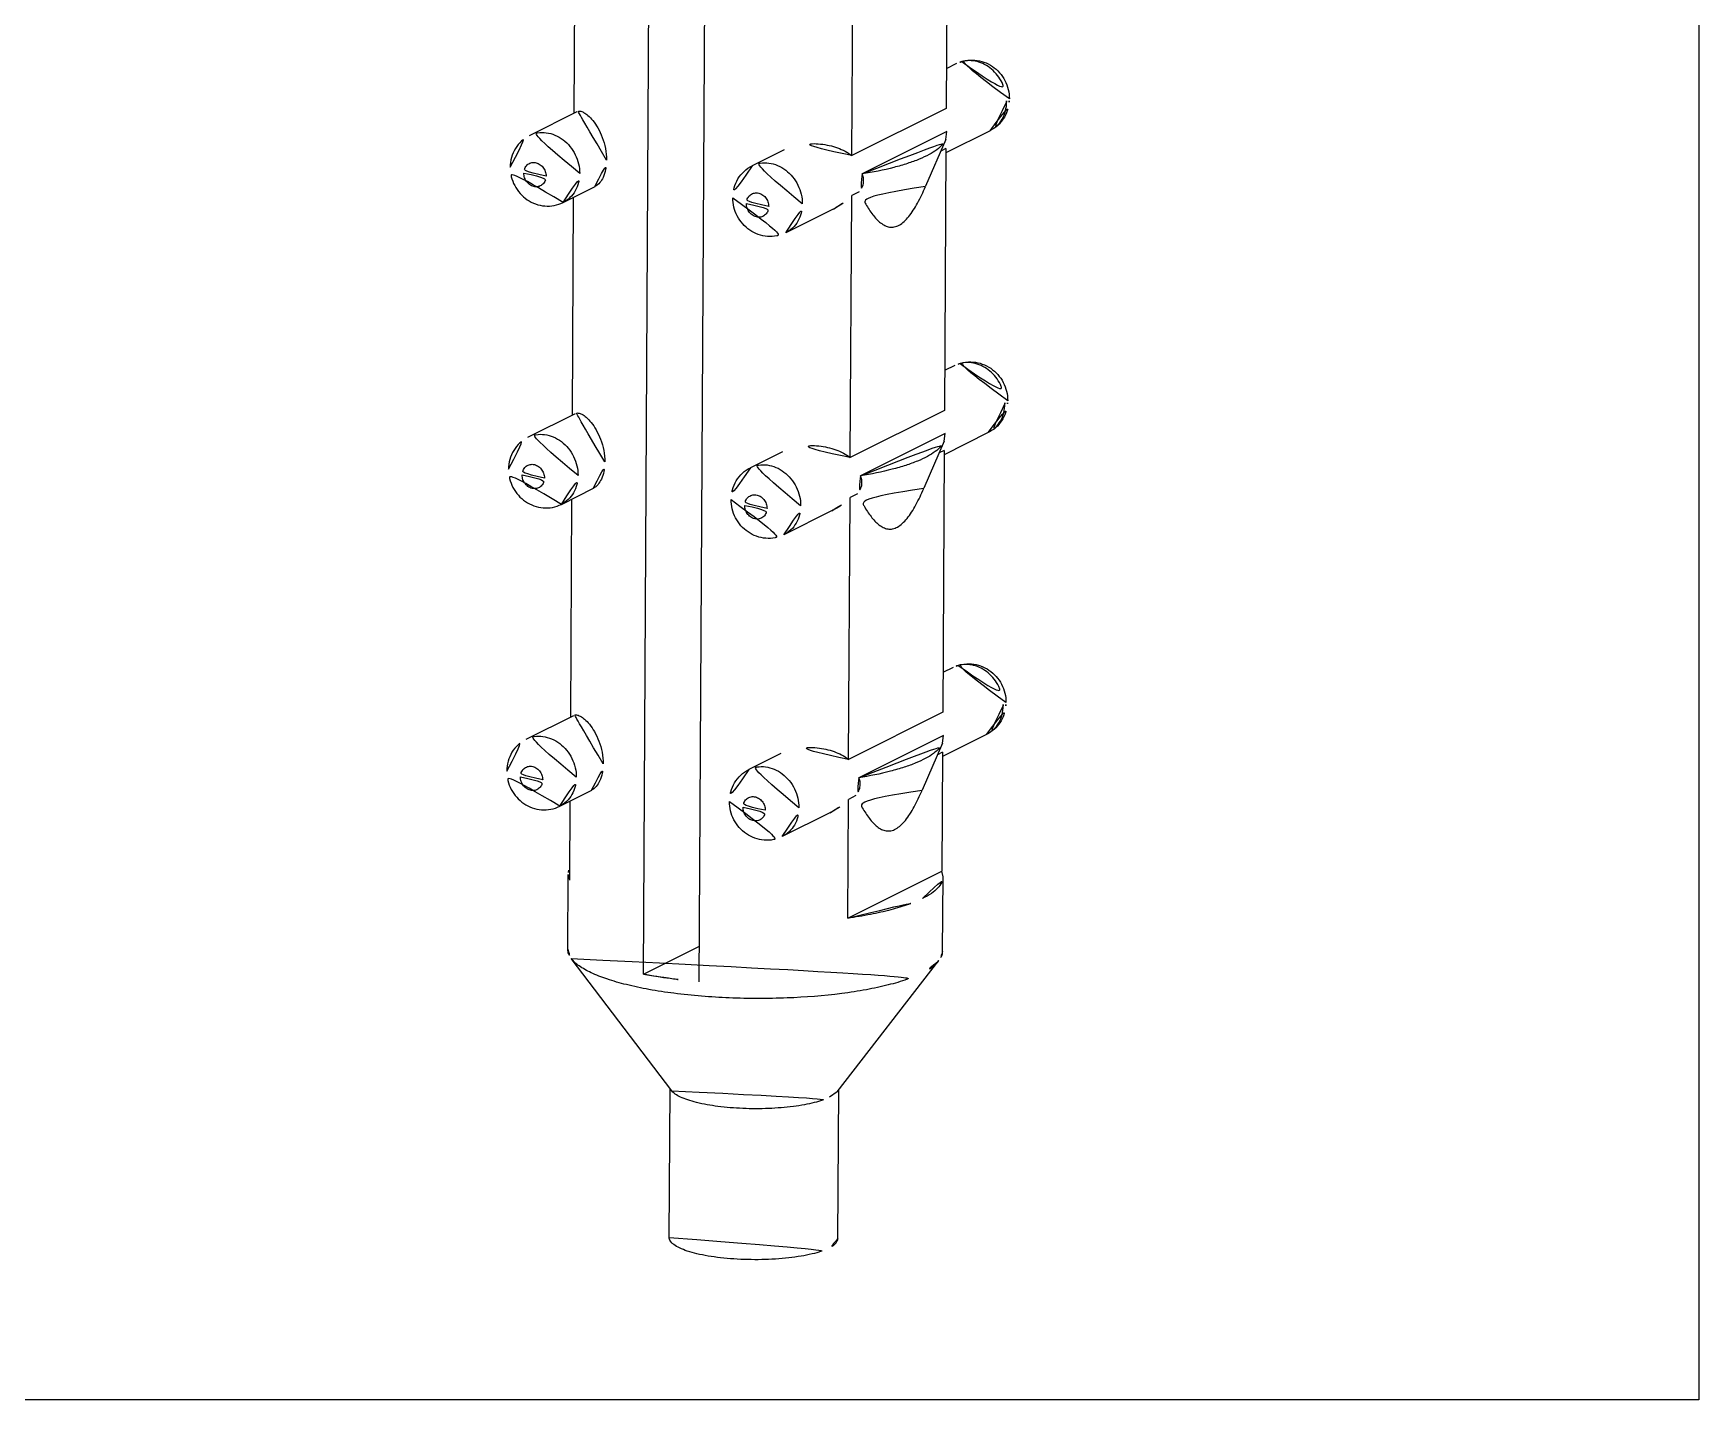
# Model space of a CAD drawing. Extents: x 16296675204 to 16296683393, y -37409618576 to -37409617244.
# Drawn here: x 16296675504.55 to 16296675531.21, y -37409618201.22 to -37409618179.35 of the extents above; entities that cross this region are included whole.
import ezdxf

# ---------------------------------------------------------------- set-up
doc = ezdxf.new("R2010")
doc.units = 0
doc.header["$LTSCALE"] = 10
doc.header["$MEASUREMENT"] = 0
doc.layers.get('0').update_dxf_attribs({"linetype": 'CONTINUOUS'})
doc.layers.add('02___PRT_ALL_AXES', color=7, linetype='CONTINUOUS')

msp = doc.modelspace()

# ---------------------------------------------------------------- linework, layer by layer
at = {"color": 7, "linetype": 'Continuous'}
for p, q in [((16296675514.321859, -37409618194.410088), (16296675514.486401, -37409618165.132957)), ((16296675515.2127, -37409618194.531776), (16296675515.377239, -37409618165.254646)), ((16296675519.17742, -37409618180.925743), (16296675517.821569, -37409618181.60347)), ((16296675519.16271, -37409618181.049187), (16296675518.83753, -37409618181.800568)), ((16296675519.162689, -37409618181.049347), (16296675519.17742, -37409618180.925743)), ((16296675519.16198, -37409618181.196327), (16296675519.081659, -37409618181.236473)), ((16296675517.775631, -37409618181.889297), (16296675517.655251, -37409618181.949471)), ((16296675519.15027, -37409618185.756943), (16296675517.79442, -37409618186.434677)), ((16296675519.135559, -37409618185.880402), (16296675518.810381, -37409618186.631767)), ((16296675519.13554, -37409618185.880569), (16296675519.15027, -37409618185.756943)), ((16296675519.134821, -37409618186.027527), (16296675519.05451, -37409618186.06768)), ((16296675517.74848, -37409618186.720512), (16296675517.628099, -37409618186.780693)), ((16296675519.123119, -37409618190.588158), (16296675517.767269, -37409618191.265892)), ((16296675519.108391, -37409618190.711777), (16296675519.123119, -37409618190.588158)), ((16296675519.10841, -37409618190.711609), (16296675518.78323, -37409618191.46299)), ((16296675519.10767, -37409618190.858742), (16296675519.027361, -37409618190.898888)), ((16296675517.721319, -37409618191.55172), (16296675517.60095, -37409618191.611893)), ((16296675513.11659, -37409618192.816032), (16296675513.13608, -37409618192.905312)), ((16296675517.59026, -37409618193.513786), (16296675519.096979, -37409618192.760643)), ((16296675519.11648, -37409618192.849907), (16296675519.096979, -37409618192.760643)), ((16296675514.321859, -37409618194.410088), (16296675515.215891, -37409618193.963203))]:
    msp.add_line(p, q, dxfattribs=at)
msp.add_lwpolyline([(16296675531.21262, -37409618201.218651), (16296675477.89625, -37409618201.218651), (16296675477.89625, -37409618118.878937), (16296675531.21262, -37409618118.878937)], close=True)
for centre, radius, start, end in [((16296675519.53231, -37409618180.238068), 0.447859, 105.0907784, 116.5407124), ((16296675519.50243, -37409618180.44368), 0.632541, 359.6900716, 3.3253834), ((16296675519.57416, -37409618180.397263), 0.604471, 354.7316924, 359.6765207), ((16296675519.505159, -37409618185.069283), 0.447859, 105.0907784, 116.5407124), ((16296675519.475281, -37409618185.274887), 0.632541, 359.6900716, 3.3253834), ((16296675519.547001, -37409618185.22847), 0.604471, 354.7316924, 359.6765207), ((16296675519.47801, -37409618189.90049), 0.447859, 105.0907784, 116.5407124), ((16296675519.44812, -37409618190.106102), 0.632541, 359.6900716, 3.3253834), ((16296675519.51985, -37409618190.059677), 0.604471, 354.7316924, 359.6765207)]:
    msp.add_arc(centre, radius, start, end, dxfattribs=at)
for points, knots in [([(16296675520.178619, -37409618180.400673), (16296675520.1789, -37409618180.350067), (16296675520.166719, -37409618180.248222), (16296675520.11235, -37409618180.104691), (16296675520.025261, -37409618179.978233), (16296675519.91048, -37409618179.876678), (16296675519.77445, -37409618179.806931), (16296675519.625389, -37409618179.774422), (16296675519.47336, -37409618179.78241), (16296675519.377001, -37409618179.815002), (16296675519.33219, -37409618179.837402)], [0, 0, 0, 0, 0.125412163, 0.251172451, 0.376846193, 0.502210914, 0.627115299, 0.751613101, 0.875868664, 1, 1, 1, 1]), ([(16296675519.41571, -37409618179.805656), (16296675519.454861, -37409618179.795097), (16296675519.53751, -37409618179.784409), (16296675519.663019, -37409618179.800743), (16296675519.78476, -37409618179.847878), (16296675519.93441, -37409618179.948753), (16296675520.07868, -37409618180.133324), (16296675520.128611, -37409618180.315536), (16296675520.1339, -37409618180.40699)], [0, 0, 0, 0, 0.114836293, 0.232872755, 0.355002748, 0.481207114, 0.740522847, 1, 1, 1, 1]), ([(16296675519.868719, -37409618180.910767), (16296675519.911449, -37409618180.88942), (16296675519.991699, -37409618180.835167), (16296675520.08679, -37409618180.725693), (16296675520.15132, -37409618180.595543), (16296675520.171659, -37409618180.500633), (16296675520.176069, -37409618180.452759)], [0, 0, 0, 0, 0.24938222, 0.499005027, 0.74905058, 1, 1, 1, 1]), ([(16296675520.13496, -37409618180.447113), (16296675520.13468, -37409618180.496307), (16296675520.122709, -37409618180.593323), (16296675520.069349, -37409618180.727028), (16296675519.98395, -37409618180.837593), (16296675519.908751, -37409618180.890747), (16296675519.868719, -37409618180.910767)], [0, 0, 0, 0, 0.26305497, 0.516337838, 0.760764768, 1, 1, 1, 1]), ([(16296675512.18803, -37409618181.49572), (16296675512.18833, -37409618181.443321), (16296675512.202551, -37409618181.338226), (16296675512.264811, -37409618181.192329), (16296675512.364401, -37409618181.069191), (16296675512.45137, -37409618181.008888), (16296675512.497931, -37409618180.985619)], [0, 0, 0, 0, 0.250995241, 0.50113091, 0.750689667, 1, 1, 1, 1]), ([(16296675513.300699, -37409618181.595322), (16296675513.30098, -37409618181.543953), (16296675513.28878, -37409618181.439857), (16296675513.23547, -37409618181.291931), (16296675513.150459, -37409618181.159477), (16296675513.039339, -37409618181.051376), (16296675512.90929, -37409618180.97496), (16296675512.768721, -37409618180.93573), (16296675512.62726, -37409618180.936951), (16296675512.538429, -37409618180.96537), (16296675512.497931, -37409618180.985626)], [0, 0, 0, 0, 0.129451959, 0.261224906, 0.393027892, 0.522644409, 0.648310085, 0.769235401, 0.885888901, 1, 1, 1, 1]), ([(16296675517.821569, -37409618181.60347), (16296675517.992649, -37409618181.575607), (16296675518.23702, -37409618181.527077), (16296675518.540461, -37409618181.440163), (16296675518.728901, -37409618181.372269), (16296675518.88698, -37409618181.299461), (16296675519.01321, -37409618181.222397), (16296675519.106569, -37409618181.141701), (16296675519.149389, -37409618181.079903), (16296675519.162621, -37409618181.049347)], [0, 0, 0, 0, 0.349334638, 0.501144104, 0.635835368, 0.752632332, 0.851368115, 0.932906752, 1, 1, 1, 1]), ([(16296675513.03446, -37409618182.05899), (16296675512.98966, -37409618182.08139), (16296675512.89329, -37409618182.113983), (16296675512.741249, -37409618182.121971), (16296675512.592171, -37409618182.089447), (16296675512.456129, -37409618182.019676), (16296675512.341351, -37409618181.918121), (16296675512.25428, -37409618181.791656), (16296675512.19993, -37409618181.64814), (16296675512.18775, -37409618181.546318), (16296675512.18803, -37409618181.49572)], [0, 0, 0, 0, 0.124126653, 0.248392657, 0.372910641, 0.497833568, 0.623206885, 0.748876612, 0.874606125, 1, 1, 1, 1]), ([(16296675512.406309, -37409618181.588799), (16296675512.40617, -37409618181.614441), (16296675512.415461, -37409618181.666496), (16296675512.45388, -37409618181.734818), (16296675512.51174, -37409618181.78566), (16296675512.58135, -37409618181.811203), (16296675512.652821, -37409618181.806259), (16296675512.713909, -37409618181.770287), (16296675512.753771, -37409618181.710136), (16296675512.76251, -37409618181.661957), (16296675512.76264, -37409618181.637482)], [0, 0, 0, 0, 0.13222119, 0.266287333, 0.39709956, 0.521213518, 0.638907507, 0.754510424, 0.873783701, 1, 1, 1, 1]), ([(16296675512.76264, -37409618181.637482), (16296675512.762791, -37409618181.611832), (16296675512.7535, -37409618181.559776), (16296675512.715071, -37409618181.491463), (16296675512.657221, -37409618181.44062), (16296675512.587601, -37409618181.415077), (16296675512.51613, -37409618181.420021), (16296675512.45505, -37409618181.455978), (16296675512.41518, -37409618181.516144), (16296675512.40645, -37409618181.564323), (16296675512.406309, -37409618181.588799)], [0, 0, 0, 0, 0.13222119, 0.266287333, 0.39709956, 0.521213518, 0.638907507, 0.754510424, 0.873783701, 1, 1, 1, 1]), ([(16296675516.06127, -37409618181.472397), (16296675516.014709, -37409618181.495667), (16296675515.92774, -37409618181.555962), (16296675515.828159, -37409618181.679108), (16296675515.76589, -37409618181.824997), (16296675515.751671, -37409618181.930099), (16296675515.751369, -37409618181.982498)], [0, 0, 0, 0, 0.249297278, 0.498857891, 0.749003889, 1, 1, 1, 1]), ([(16296675516.864031, -37409618182.0821), (16296675516.864321, -37409618182.030731), (16296675516.852119, -37409618181.926643), (16296675516.798809, -37409618181.778709), (16296675516.713791, -37409618181.646263), (16296675516.60268, -37409618181.538147), (16296675516.47263, -37409618181.461739), (16296675516.33206, -37409618181.422508), (16296675516.190599, -37409618181.423729), (16296675516.10177, -37409618181.452148), (16296675516.06127, -37409618181.472397)], [0, 0, 0, 0, 0.129451958, 0.261224906, 0.393027891, 0.522644409, 0.648310085, 0.769235401, 0.885888901, 1, 1, 1, 1]), ([(16296675517.821569, -37409618181.60347), (16296675517.83077, -37409618181.62294), (16296675517.845501, -37409618181.665977), (16296675517.84831, -37409618181.738861), (16296675517.825069, -37409618181.817101), (16296675517.79417, -37409618181.865608), (16296675517.775631, -37409618181.889297)], [0, 0, 0, 0, 0.211465199, 0.441327156, 0.704593952, 1, 1, 1, 1]), ([(16296675513.03446, -37409618182.058983), (16296675513.07449, -37409618182.038971), (16296675513.149679, -37409618181.985809), (16296675513.235081, -37409618181.875252), (16296675513.28845, -37409618181.741531), (16296675513.300421, -37409618181.644531), (16296675513.300699, -37409618181.595322)], [0, 0, 0, 0, 0.239235232, 0.483662162, 0.73694503, 1, 1, 1, 1]), ([(16296675516.325979, -37409618182.124252), (16296675516.32613, -37409618182.09861), (16296675516.316839, -37409618182.046547), (16296675516.27841, -37409618181.978241), (16296675516.22056, -37409618181.927399), (16296675516.15094, -37409618181.901863), (16296675516.07947, -37409618181.906799), (16296675516.018391, -37409618181.942757), (16296675515.978519, -37409618182.002922), (16296675515.96979, -37409618182.051102), (16296675515.96965, -37409618182.075577)], [0, 0, 0, 0, 0.132221257, 0.26628734, 0.397099522, 0.521213448, 0.638907473, 0.75451043, 0.873783761, 1, 1, 1, 1]), ([(16296675518.83539, -37409618181.805527), (16296675518.796869, -37409618181.894608), (16296675518.73649, -37409618182.023438), (16296675518.64381, -37409618182.1819), (16296675518.572531, -37409618182.282898), (16296675518.49782, -37409618182.364937), (16296675518.41984, -37409618182.423752), (16296675518.339069, -37409618182.455338), (16296675518.258751, -37409618182.456581), (16296675518.183729, -37409618182.431313), (16296675518.114731, -37409618182.38623), (16296675518.050341, -37409618182.326134), (16296675517.967319, -37409618182.227379), (16296675517.87335, -37409618182.081291), (16296675517.807791, -37409618181.955521), (16296675517.775631, -37409618181.889297)], [0, 0, 0, 0, 0.173087809, 0.253248541, 0.327149648, 0.39319113, 0.450410232, 0.499910326, 0.545212741, 0.590633428, 0.638989322, 0.691185098, 0.747191114, 0.868708797, 1, 1, 1, 1]), ([(16296675515.751369, -37409618181.982498), (16296675515.751089, -37409618182.033096), (16296675515.763281, -37409618182.134949), (16296675515.81764, -37409618182.278481), (16296675515.904739, -37409618182.404953), (16296675516.01951, -37409618182.506493), (16296675516.15554, -37409618182.576241), (16296675516.3046, -37409618182.608749), (16296675516.456631, -37409618182.600761), (16296675516.552999, -37409618182.568169), (16296675516.597799, -37409618182.545769)], [0, 0, 0, 0, 0.125412162, 0.251172451, 0.376846193, 0.502210914, 0.627115299, 0.751613101, 0.875868664, 1, 1, 1, 1]), ([(16296675515.96965, -37409618182.075577), (16296675515.969509, -37409618182.101219), (16296675515.97879, -37409618182.153282), (16296675516.01722, -37409618182.221603), (16296675516.075081, -37409618182.272438), (16296675516.14469, -37409618182.297974), (16296675516.21616, -37409618182.29303), (16296675516.277241, -37409618182.257072), (16296675516.31711, -37409618182.196907), (16296675516.32585, -37409618182.148743), (16296675516.325979, -37409618182.124252)], [0, 0, 0, 0, 0.132221257, 0.26628734, 0.397099522, 0.521213448, 0.638907473, 0.75451043, 0.873783761, 1, 1, 1, 1]), ([(16296675516.597799, -37409618182.545761), (16296675516.637831, -37409618182.525749), (16296675516.71302, -37409618182.472588), (16296675516.79842, -37409618182.36203), (16296675516.851789, -37409618182.22831), (16296675516.86376, -37409618182.13131), (16296675516.864031, -37409618182.0821)], [0, 0, 0, 0, 0.239235232, 0.483662162, 0.73694503, 1, 1, 1, 1]), ([(16296675520.15147, -37409618185.23188), (16296675520.151751, -37409618185.181267), (16296675520.139561, -37409618185.079437), (16296675520.085199, -37409618184.935898), (16296675519.9981, -37409618184.809433), (16296675519.883329, -37409618184.707893), (16296675519.747299, -37409618184.638138), (16296675519.59824, -37409618184.605629), (16296675519.446211, -37409618184.613617), (16296675519.34985, -37409618184.646217), (16296675519.30504, -37409618184.66861)], [0, 0, 0, 0, 0.125412163, 0.251172451, 0.376846193, 0.502210914, 0.627115299, 0.751613101, 0.875868664, 1, 1, 1, 1]), ([(16296675519.388559, -37409618184.636864), (16296675519.42771, -37409618184.626312), (16296675519.510361, -37409618184.615623), (16296675519.63587, -37409618184.631943), (16296675519.757601, -37409618184.679092), (16296675519.907261, -37409618184.779953), (16296675520.051531, -37409618184.964531), (16296675520.10146, -37409618185.146744), (16296675520.10675, -37409618185.238197)], [0, 0, 0, 0, 0.114836293, 0.232872755, 0.355002748, 0.481207114, 0.740522847, 1, 1, 1, 1]), ([(16296675519.84157, -37409618185.741982), (16296675519.8843, -37409618185.720627), (16296675519.96455, -37409618185.666367), (16296675520.059641, -37409618185.556892), (16296675520.12417, -37409618185.426758), (16296675520.14451, -37409618185.331833), (16296675520.14892, -37409618185.283974)], [0, 0, 0, 0, 0.24938222, 0.499005027, 0.74905058, 1, 1, 1, 1]), ([(16296675520.107809, -37409618185.278313), (16296675520.107531, -37409618185.327522), (16296675520.09556, -37409618185.424522), (16296675520.0422, -37409618185.558243), (16296675519.956791, -37409618185.6688), (16296675519.881599, -37409618185.721962), (16296675519.84157, -37409618185.741966)], [0, 0, 0, 0, 0.26305497, 0.516337838, 0.760764768, 1, 1, 1, 1]), ([(16296675512.160879, -37409618186.326927), (16296675512.16118, -37409618186.274529), (16296675512.1754, -37409618186.169441), (16296675512.237659, -37409618186.023537), (16296675512.33725, -37409618185.900398), (16296675512.424219, -37409618185.840103), (16296675512.470779, -37409618185.816833)], [0, 0, 0, 0, 0.250995241, 0.50113091, 0.750689667, 1, 1, 1, 1]), ([(16296675513.27354, -37409618186.426537), (16296675513.27383, -37409618186.37516), (16296675513.261629, -37409618186.271057), (16296675513.208309, -37409618186.123154), (16296675513.123301, -37409618185.990677), (16296675513.01219, -37409618185.882591), (16296675512.882139, -37409618185.806168), (16296675512.74157, -37409618185.766937), (16296675512.600109, -37409618185.768173), (16296675512.51128, -37409618185.796593), (16296675512.470779, -37409618185.816833)], [0, 0, 0, 0, 0.129451959, 0.261224906, 0.393027892, 0.522644409, 0.648310085, 0.769235401, 0.885888901, 1, 1, 1, 1]), ([(16296675517.79442, -37409618186.434677), (16296675517.9655, -37409618186.406822), (16296675518.209869, -37409618186.358276), (16296675518.513309, -37409618186.271362), (16296675518.70175, -37409618186.203484), (16296675518.859831, -37409618186.130676), (16296675518.986059, -37409618186.053619), (16296675519.07942, -37409618185.972908), (16296675519.12224, -37409618185.911118), (16296675519.135469, -37409618185.880569)], [0, 0, 0, 0, 0.349334638, 0.501144104, 0.635835368, 0.752632332, 0.851368115, 0.932906752, 1, 1, 1, 1]), ([(16296675513.007311, -37409618186.890213), (16296675512.962509, -37409618186.912598), (16296675512.86614, -37409618186.945198), (16296675512.7141, -37409618186.953178), (16296675512.56502, -37409618186.920662), (16296675512.42898, -37409618186.850891), (16296675512.314199, -37409618186.749336), (16296675512.227131, -37409618186.622871), (16296675512.172779, -37409618186.479347), (16296675512.160601, -37409618186.377533), (16296675512.160879, -37409618186.326927)], [0, 0, 0, 0, 0.124126653, 0.248392657, 0.372910641, 0.497833568, 0.623206885, 0.748876612, 0.874606125, 1, 1, 1, 1]), ([(16296675512.37916, -37409618186.420013), (16296675512.379009, -37409618186.445663), (16296675512.3883, -37409618186.497711), (16296675512.426729, -37409618186.566017), (16296675512.484579, -37409618186.616867), (16296675512.554199, -37409618186.642403), (16296675512.625669, -37409618186.637466), (16296675512.68675, -37409618186.601509), (16296675512.72662, -37409618186.541344), (16296675512.735359, -37409618186.493156), (16296675512.735491, -37409618186.468689)], [0, 0, 0, 0, 0.13222119, 0.266287333, 0.39709956, 0.521213518, 0.638907507, 0.754510424, 0.873783701, 1, 1, 1, 1]), ([(16296675512.735491, -37409618186.468689), (16296675512.73564, -37409618186.443047), (16296675512.726351, -37409618186.390991), (16296675512.68792, -37409618186.32267), (16296675512.63007, -37409618186.271828), (16296675512.56045, -37409618186.2463), (16296675512.488979, -37409618186.251244), (16296675512.4279, -37409618186.287193), (16296675512.388029, -37409618186.347351), (16296675512.379299, -37409618186.395531), (16296675512.37916, -37409618186.420013)], [0, 0, 0, 0, 0.13222119, 0.266287333, 0.39709956, 0.521213518, 0.638907507, 0.754510424, 0.873783701, 1, 1, 1, 1]), ([(16296675516.034109, -37409618186.303596), (16296675515.98756, -37409618186.326881), (16296675515.900591, -37409618186.387169), (16296675515.801001, -37409618186.510307), (16296675515.738741, -37409618186.656212), (16296675515.72452, -37409618186.761307), (16296675515.72422, -37409618186.813713)], [0, 0, 0, 0, 0.249297278, 0.498857891, 0.749003889, 1, 1, 1, 1]), ([(16296675516.83688, -37409618186.913307), (16296675516.83717, -37409618186.861938), (16296675516.82497, -37409618186.757843), (16296675516.77165, -37409618186.609917), (16296675516.68664, -37409618186.477463), (16296675516.575529, -37409618186.36937), (16296675516.44548, -37409618186.292953), (16296675516.304911, -37409618186.253723), (16296675516.16345, -37409618186.254936), (16296675516.074619, -37409618186.283363), (16296675516.034121, -37409618186.303612)], [0, 0, 0, 0, 0.129451958, 0.261224906, 0.393027891, 0.522644409, 0.648310085, 0.769235401, 0.885888901, 1, 1, 1, 1]), ([(16296675517.79442, -37409618186.434677), (16296675517.803619, -37409618186.454147), (16296675517.81835, -37409618186.497192), (16296675517.821159, -37409618186.570068), (16296675517.79792, -37409618186.648308), (16296675517.767019, -37409618186.696823), (16296675517.74848, -37409618186.720512)], [0, 0, 0, 0, 0.211465199, 0.441327156, 0.704593952, 1, 1, 1, 1]), ([(16296675513.007311, -37409618186.890198), (16296675513.047331, -37409618186.870193), (16296675513.12253, -37409618186.817017), (16296675513.20793, -37409618186.706459), (16296675513.261299, -37409618186.572746), (16296675513.27327, -37409618186.475739), (16296675513.27354, -37409618186.426537)], [0, 0, 0, 0, 0.239235232, 0.483662162, 0.73694503, 1, 1, 1, 1]), ([(16296675518.808241, -37409618186.636742), (16296675518.76972, -37409618186.725822), (16296675518.709339, -37409618186.854652), (16296675518.616659, -37409618187.013107), (16296675518.54538, -37409618187.114113), (16296675518.470671, -37409618187.196152), (16296675518.392691, -37409618187.254967), (16296675518.311911, -37409618187.286552), (16296675518.23159, -37409618187.287788), (16296675518.15658, -37409618187.26252), (16296675518.08758, -37409618187.217438), (16296675518.02319, -37409618187.157341), (16296675517.94017, -37409618187.058594), (16296675517.846201, -37409618186.912498), (16296675517.78063, -37409618186.786728), (16296675517.74848, -37409618186.720512)], [0, 0, 0, 0, 0.173087809, 0.253248541, 0.327149648, 0.39319113, 0.450410232, 0.499910326, 0.545212741, 0.590633428, 0.638989322, 0.691185098, 0.747191114, 0.868708797, 1, 1, 1, 1]), ([(16296675515.72422, -37409618186.813713), (16296675515.72394, -37409618186.864319), (16296675515.73612, -37409618186.966164), (16296675515.790489, -37409618187.109688), (16296675515.877581, -37409618187.23616), (16296675515.992359, -37409618187.3377), (16296675516.128389, -37409618187.407448), (16296675516.277451, -37409618187.439957), (16296675516.42948, -37409618187.431969), (16296675516.525841, -37409618187.399384), (16296675516.57065, -37409618187.376984)], [0, 0, 0, 0, 0.125412162, 0.251172451, 0.376846193, 0.502210914, 0.627115299, 0.751613101, 0.875868664, 1, 1, 1, 1]), ([(16296675515.942499, -37409618186.906792), (16296675515.94235, -37409618186.932426), (16296675515.951639, -37409618186.984489), (16296675515.99007, -37409618187.052803), (16296675516.04792, -37409618187.103653), (16296675516.11754, -37409618187.129181), (16296675516.189011, -37409618187.124237), (16296675516.25009, -37409618187.088287), (16296675516.289961, -37409618187.028122), (16296675516.298691, -37409618186.979942), (16296675516.29883, -37409618186.955467)], [0, 0, 0, 0, 0.132221257, 0.26628734, 0.397099522, 0.521213448, 0.638907473, 0.75451043, 0.873783761, 1, 1, 1, 1]), ([(16296675516.29883, -37409618186.955467), (16296675516.298969, -37409618186.929817), (16296675516.28968, -37409618186.877769), (16296675516.251261, -37409618186.809448), (16296675516.193411, -37409618186.758614), (16296675516.123791, -37409618186.73307), (16296675516.05232, -37409618186.738007), (16296675515.99123, -37409618186.773972), (16296675515.95137, -37409618186.834129), (16296675515.942631, -37409618186.882309), (16296675515.942499, -37409618186.906792)], [0, 0, 0, 0, 0.132221257, 0.26628734, 0.397099522, 0.521213448, 0.638907473, 0.75451043, 0.873783761, 1, 1, 1, 1]), ([(16296675516.57065, -37409618187.376984), (16296675516.61067, -37409618187.356956), (16296675516.685869, -37409618187.303802), (16296675516.771271, -37409618187.193237), (16296675516.82464, -37409618187.059517), (16296675516.836611, -37409618186.962517), (16296675516.83688, -37409618186.913307)], [0, 0, 0, 0, 0.239235232, 0.483662162, 0.73694503, 1, 1, 1, 1]), ([(16296675520.124319, -37409618190.063103), (16296675520.124599, -37409618190.012489), (16296675520.11241, -37409618189.910637), (16296675520.05805, -37409618189.767113), (16296675519.970949, -37409618189.640648), (16296675519.85618, -37409618189.539101), (16296675519.72014, -37409618189.469353), (16296675519.571091, -37409618189.436836), (16296675519.41906, -37409618189.444832), (16296675519.322689, -37409618189.477417), (16296675519.277889, -37409618189.499817)], [0, 0, 0, 0, 0.125412163, 0.251172451, 0.376846193, 0.502210914, 0.627115299, 0.751613101, 0.875868664, 1, 1, 1, 1]), ([(16296675519.36141, -37409618189.468079), (16296675519.400551, -37409618189.457527), (16296675519.48321, -37409618189.446831), (16296675519.608721, -37409618189.463158), (16296675519.73045, -37409618189.5103), (16296675519.88011, -37409618189.611168), (16296675520.02438, -37409618189.795738), (16296675520.074301, -37409618189.977959), (16296675520.079599, -37409618190.069412)], [0, 0, 0, 0, 0.114836293, 0.232872755, 0.355002748, 0.481207114, 0.740522847, 1, 1, 1, 1]), ([(16296675519.814421, -37409618190.573196), (16296675519.857149, -37409618190.551842), (16296675519.937401, -37409618190.497589), (16296675520.03249, -37409618190.388107), (16296675520.097019, -37409618190.257973), (16296675520.117359, -37409618190.16304), (16296675520.121771, -37409618190.115181)], [0, 0, 0, 0, 0.24938222, 0.499005027, 0.74905058, 1, 1, 1, 1]), ([(16296675520.08066, -37409618190.109528), (16296675520.080379, -37409618190.15873), (16296675520.068411, -37409618190.255737), (16296675520.015051, -37409618190.38945), (16296675519.92964, -37409618190.500023), (16296675519.85445, -37409618190.553177), (16296675519.814421, -37409618190.573189)], [0, 0, 0, 0, 0.26305497, 0.516337838, 0.760764768, 1, 1, 1, 1]), ([(16296675512.13373, -37409618191.158142), (16296675512.134029, -37409618191.105743), (16296675512.148251, -37409618191.000648), (16296675512.21051, -37409618190.854752), (16296675512.310101, -37409618190.731613), (16296675512.39707, -37409618190.67131), (16296675512.443621, -37409618190.648041)], [0, 0, 0, 0, 0.250995241, 0.50113091, 0.750689667, 1, 1, 1, 1]), ([(16296675513.246389, -37409618191.257736), (16296675513.246679, -37409618191.206367), (16296675513.23448, -37409618191.10228), (16296675513.18116, -37409618190.954353), (16296675513.096149, -37409618190.821899), (16296675512.985041, -37409618190.713799), (16296675512.85499, -37409618190.637367), (16296675512.71442, -37409618190.598152), (16296675512.57296, -37409618190.599373), (16296675512.484131, -37409618190.627792), (16296675512.44363, -37409618190.648048)], [0, 0, 0, 0, 0.129451959, 0.261224906, 0.393027892, 0.522644409, 0.648310085, 0.769235401, 0.885888901, 1, 1, 1, 1]), ([(16296675517.767269, -37409618191.265892), (16296675517.938351, -37409618191.238029), (16296675518.182711, -37409618191.189499), (16296675518.48616, -37409618191.102577), (16296675518.674601, -37409618191.034683), (16296675518.83268, -37409618190.961884), (16296675518.95891, -37409618190.884827), (16296675519.052271, -37409618190.804123), (16296675519.095091, -37409618190.742317), (16296675519.10832, -37409618190.711777)], [0, 0, 0, 0, 0.349334638, 0.501144104, 0.635835368, 0.752632332, 0.851368115, 0.932906752, 1, 1, 1, 1]), ([(16296675512.98016, -37409618191.721413), (16296675512.93535, -37409618191.743813), (16296675512.838989, -37409618191.776413), (16296675512.686939, -37409618191.784393), (16296675512.53787, -37409618191.751877), (16296675512.401831, -37409618191.682114), (16296675512.28705, -37409618191.580544), (16296675512.19998, -37409618191.454079), (16296675512.14562, -37409618191.310562), (16296675512.13345, -37409618191.20874), (16296675512.13373, -37409618191.158142)], [0, 0, 0, 0, 0.124126653, 0.248392657, 0.372910641, 0.497833568, 0.623206885, 0.748876612, 0.874606125, 1, 1, 1, 1]), ([(16296675512.70834, -37409618191.299896), (16296675512.708481, -37409618191.274246), (16296675512.69919, -37409618191.222198), (16296675512.66077, -37409618191.153877), (16296675512.602909, -37409618191.103027), (16296675512.5333, -37409618191.077507), (16296675512.46183, -37409618191.082443), (16296675512.40074, -37409618191.118401), (16296675512.36088, -37409618191.178574), (16296675512.35214, -37409618191.226753), (16296675512.352011, -37409618191.251221)], [0, 0, 0, 0, 0.13222119, 0.266287333, 0.39709956, 0.521213518, 0.638907507, 0.754510424, 0.873783701, 1, 1, 1, 1]), ([(16296675516.00696, -37409618191.134819), (16296675515.960409, -37409618191.158089), (16296675515.87344, -37409618191.218384), (16296675515.773849, -37409618191.341522), (16296675515.71159, -37409618191.487427), (16296675515.697359, -37409618191.592506), (16296675515.697069, -37409618191.64492)], [0, 0, 0, 0, 0.249297278, 0.498857891, 0.749003889, 1, 1, 1, 1]), ([(16296675516.809731, -37409618191.744522), (16296675516.81002, -37409618191.693153), (16296675516.797819, -37409618191.589058), (16296675516.744499, -37409618191.441132), (16296675516.659491, -37409618191.308678), (16296675516.54838, -37409618191.200577), (16296675516.418329, -37409618191.124153), (16296675516.27776, -37409618191.08493), (16296675516.136299, -37409618191.086151), (16296675516.04747, -37409618191.114571), (16296675516.006969, -37409618191.134827)], [0, 0, 0, 0, 0.129451958, 0.261224906, 0.393027891, 0.522644409, 0.648310085, 0.769235401, 0.885888901, 1, 1, 1, 1]), ([(16296675512.352011, -37409618191.251221), (16296675512.35186, -37409618191.276863), (16296675512.361151, -37409618191.328918), (16296675512.39958, -37409618191.39724), (16296675512.45743, -37409618191.448082), (16296675512.52705, -37409618191.473618), (16296675512.59852, -37409618191.468674), (16296675512.659599, -37409618191.432716), (16296675512.699471, -37409618191.372559), (16296675512.7082, -37409618191.324379), (16296675512.70834, -37409618191.299896)], [0, 0, 0, 0, 0.13222119, 0.266287333, 0.39709956, 0.521213518, 0.638907507, 0.754510424, 0.873783701, 1, 1, 1, 1]), ([(16296675512.98016, -37409618191.721413), (16296675513.02018, -37409618191.701393), (16296675513.095381, -37409618191.648232), (16296675513.18078, -37409618191.537666), (16296675513.23415, -37409618191.403954), (16296675513.24612, -37409618191.306953), (16296675513.246389, -37409618191.257736)], [0, 0, 0, 0, 0.239235232, 0.483662162, 0.73694503, 1, 1, 1, 1]), ([(16296675517.767269, -37409618191.265892), (16296675517.776461, -37409618191.285362), (16296675517.791201, -37409618191.3284), (16296675517.79401, -37409618191.401283), (16296675517.770769, -37409618191.479523), (16296675517.739861, -37409618191.52803), (16296675517.721319, -37409618191.55172)], [0, 0, 0, 0, 0.211465199, 0.441327156, 0.704593952, 1, 1, 1, 1]), ([(16296675518.78109, -37409618191.467949), (16296675518.742571, -37409618191.55703), (16296675518.68219, -37409618191.68586), (16296675518.5895, -37409618191.844307), (16296675518.518221, -37409618191.94532), (16296675518.44352, -37409618192.027359), (16296675518.36554, -37409618192.086166), (16296675518.28476, -37409618192.11776), (16296675518.204439, -37409618192.119003), (16296675518.129431, -37409618192.093727), (16296675518.060431, -37409618192.048653), (16296675517.99604, -37409618191.988564), (16296675517.913019, -37409618191.889801), (16296675517.81904, -37409618191.743713), (16296675517.753481, -37409618191.617943), (16296675517.721319, -37409618191.55172)], [0, 0, 0, 0, 0.173087809, 0.253248541, 0.327149648, 0.39319113, 0.450410232, 0.499910326, 0.545212741, 0.590633428, 0.638989322, 0.691185098, 0.747191114, 0.868708797, 1, 1, 1, 1]), ([(16296675515.697069, -37409618191.64492), (16296675515.696779, -37409618191.695534), (16296675515.708969, -37409618191.797371), (16296675515.76333, -37409618191.940903), (16296675515.85043, -37409618192.067368), (16296675515.96521, -37409618192.168907), (16296675516.10124, -37409618192.238663), (16296675516.250299, -37409618192.271172), (16296675516.40233, -37409618192.263184), (16296675516.49869, -37409618192.230591), (16296675516.543501, -37409618192.208191)], [0, 0, 0, 0, 0.125412162, 0.251172451, 0.376846193, 0.502210914, 0.627115299, 0.751613101, 0.875868664, 1, 1, 1, 1]), ([(16296675515.91535, -37409618191.737999), (16296675515.915199, -37409618191.763641), (16296675515.92449, -37409618191.815697), (16296675515.962919, -37409618191.884018), (16296675516.020769, -37409618191.93486), (16296675516.090389, -37409618191.960388), (16296675516.16186, -37409618191.955452), (16296675516.22294, -37409618191.919487), (16296675516.26281, -37409618191.859337), (16296675516.27154, -37409618191.811157), (16296675516.271681, -37409618191.786667)], [0, 0, 0, 0, 0.132221257, 0.26628734, 0.397099522, 0.521213448, 0.638907473, 0.75451043, 0.873783761, 1, 1, 1, 1]), ([(16296675516.271681, -37409618191.786667), (16296675516.27182, -37409618191.761032), (16296675516.262529, -37409618191.708977), (16296675516.22411, -37409618191.640663), (16296675516.16625, -37409618191.589813), (16296675516.09664, -37409618191.564293), (16296675516.025169, -37409618191.569221), (16296675515.964081, -37409618191.605179), (16296675515.924219, -37409618191.665337), (16296675515.91548, -37409618191.713516), (16296675515.91535, -37409618191.737999)], [0, 0, 0, 0, 0.132221257, 0.26628734, 0.397099522, 0.521213448, 0.638907473, 0.75451043, 0.873783761, 1, 1, 1, 1]), ([(16296675516.543501, -37409618192.208183), (16296675516.583521, -37409618192.188171), (16296675516.65872, -37409618192.13501), (16296675516.74412, -37409618192.024452), (16296675516.797489, -37409618191.890732), (16296675516.80946, -37409618191.793732), (16296675516.809731, -37409618191.744522)], [0, 0, 0, 0, 0.239235232, 0.483662162, 0.73694503, 1, 1, 1, 1]), ([(16296675513.12925, -37409618192.746353), (16296675513.127199, -37409618192.75206), (16296675513.12007, -37409618192.774643), (16296675513.11669, -37409618192.798431), (16296675513.11659, -37409618192.816032)], [0, 0, 0, 0, 0.256459594, 1, 1, 1, 1]), ([(16296675518.78904, -37409618193.198059), (16296675518.837811, -37409618193.173683), (16296675518.924471, -37409618193.124657), (16296675519.03054, -37409618193.039169), (16296675519.09894, -37409618192.948433), (16296675519.116301, -37409618192.880898), (16296675519.11648, -37409618192.849907)], [0, 0, 0, 0, 0.327708956, 0.596202456, 0.81381354, 1, 1, 1, 1]), ([(16296675517.59026, -37409618193.513786), (16296675517.712549, -37409618193.496658), (16296675517.94454, -37409618193.458702), (16296675518.269291, -37409618193.38633), (16296675518.5485, -37409618193.302742), (16296675518.71549, -37409618193.234818), (16296675518.78904, -37409618193.198059)], [0, 0, 0, 0, 0.297779508, 0.566554725, 0.801727028, 1, 1, 1, 1]), ([(16296675514.321859, -37409618194.410088), (16296675514.4632, -37409618194.437881), (16296675514.759331, -37409618194.485939), (16296675515.057501, -37409618194.518417), (16296675515.2127, -37409618194.531776)], [0, 0, 0, 0, 0.480442195, 1, 1, 1, 1])]:
    msp.add_open_spline(points, degree=3, knots=knots, dxfattribs=at)
at = {"layer": '02___PRT_ALL_AXES', "color": 7, "linetype": 'Continuous'}
for p, q in [((16296675519.189131, -37409618176.365112), (16296675519.165581, -37409618180.555389)), ((16296675513.224649, -37409618177.146294), (16296675513.205059, -37409618180.632156)), ((16296675517.65885, -37409618181.30854), (16296675517.6824, -37409618177.118263)), ((16296675519.33219, -37409618179.837402), (16296675519.169161, -37409618179.918892)), ((16296675519.165581, -37409618180.555389), (16296675517.65885, -37409618181.30854)), ((16296675512.497931, -37409618180.985619), (16296675513.26071, -37409618180.60434)), ((16296675519.868719, -37409618180.910767), (16296675519.161591, -37409618181.264236)), ((16296675516.57383, -37409618181.216187), (16296675516.06127, -37409618181.472397)), ((16296675519.16198, -37409618181.196327), (16296675519.13843, -37409618185.386597)), ((16296675513.03446, -37409618182.05899), (16296675513.54715, -37409618181.802719)), ((16296675513.1975, -37409618181.977501), (16296675513.17791, -37409618185.463364)), ((16296675517.36058, -37409618182.16449), (16296675516.597799, -37409618182.545769)), ((16296675517.631701, -37409618186.139748), (16296675517.655251, -37409618181.949471)), ((16296675519.30504, -37409618184.66861), (16296675519.142, -37409618184.750107)), ((16296675512.470779, -37409618185.816833), (16296675513.233561, -37409618185.435547)), ((16296675519.13843, -37409618185.386597), (16296675517.631701, -37409618186.139748)), ((16296675519.84157, -37409618185.741982), (16296675519.134439, -37409618186.095451)), ((16296675516.54668, -37409618186.047401), (16296675516.034109, -37409618186.303596)), ((16296675519.134821, -37409618186.027527), (16296675519.111271, -37409618190.217812)), ((16296675513.007311, -37409618186.890213), (16296675513.52, -37409618186.633926)), ((16296675513.170349, -37409618186.808708), (16296675513.150761, -37409618190.294579)), ((16296675517.604549, -37409618190.970963), (16296675517.628099, -37409618186.780693)), ((16296675517.333429, -37409618186.995697), (16296675516.57065, -37409618187.376984)), ((16296675519.277889, -37409618189.499817), (16296675519.114849, -37409618189.581306)), ((16296675512.443621, -37409618190.648041), (16296675513.206409, -37409618190.266747)), ((16296675519.111271, -37409618190.217812), (16296675517.604549, -37409618190.970963)), ((16296675519.814421, -37409618190.573196), (16296675519.10729, -37409618190.926659)), ((16296675516.519529, -37409618190.878609), (16296675516.00696, -37409618191.134819)), ((16296675519.10767, -37409618190.858742), (16296675519.096979, -37409618192.760643)), ((16296675512.98016, -37409618191.721413), (16296675513.492849, -37409618191.465141)), ((16296675513.1432, -37409618191.639923), (16296675513.13608, -37409618192.905312)), ((16296675517.59026, -37409618193.513786), (16296675517.60095, -37409618191.611893)), ((16296675517.306271, -37409618191.826912), (16296675516.543501, -37409618192.208191)), ((16296675513.10988, -37409618194.009048), (16296675513.116579, -37409618192.816116)), ((16296675519.109779, -37409618194.04277), (16296675519.116489, -37409618192.849831)), ((16296675514.77286, -37409618196.274887), (16296675513.166121, -37409618194.159401)), ((16296675517.42144, -37409618196.28978), (16296675519.051849, -37409618194.192467)), ((16296675514.733971, -37409618198.622841), (16296675514.74736, -37409618196.241318)), ((16296675517.42144, -37409618196.28978), (16296675517.300159, -37409618196.379112)), ((16296675517.433929, -37409618198.638023), (16296675517.447321, -37409618196.256493))]:
    msp.add_line(p, q, dxfattribs=at)
for points, knots in [([(16296675513.73078, -37409618181.380341), (16296675513.731119, -37409618181.318253), (16296675513.71851, -37409618181.194328), (16296675513.66835, -37409618181.020912), (16296675513.597481, -37409618180.871117), (16296675513.51833, -37409618180.753578), (16296675513.441151, -37409618180.670219), (16296675513.379101, -37409618180.623711), (16296675513.334749, -37409618180.603577), (16296675513.306999, -37409618180.596657), (16296675513.28195, -37409618180.596497), (16296675513.266911, -37409618180.601181), (16296675513.260321, -37409618180.60453)], [0, 0, 0, 0, 0.188908674, 0.376073293, 0.54675457, 0.691061789, 0.805447283, 0.891159386, 0.924666629, 0.953027635, 0.977533432, 1, 1, 1, 1]), ([(16296675517.65885, -37409618181.30854), (16296675517.59008, -37409618181.254311), (16296675517.46814, -37409618181.19355), (16296675517.29463, -37409618181.144043), (16296675517.00922, -37409618181.09729), (16296675516.748871, -37409618181.128761), (16296675516.57268, -37409618181.216766)], [0, 0, 0, 0, 0.232176021, 0.353206422, 0.477864579, 1, 1, 1, 1]), ([(16296675513.545509, -37409618181.803543), (16296675513.60363, -37409618181.774544), (16296675513.67474, -37409618181.678291), (16296675513.721399, -37409618181.526314), (16296675513.73049, -37409618181.430847), (16296675513.73078, -37409618181.380341)], [0, 0, 0, 0, 0.406664804, 0.683745555, 1, 1, 1, 1]), ([(16296675517.362129, -37409618182.163719), (16296675517.38916, -37409618182.150146), (16296675517.49539, -37409618182.091522), (16296675517.592699, -37409618182.015709), (16296675517.655251, -37409618181.949471)], [0, 0, 0, 0, 0.249256891, 1, 1, 1, 1]), ([(16296675513.703621, -37409618186.211563), (16296675513.70397, -37409618186.14946), (16296675513.69136, -37409618186.025543), (16296675513.641199, -37409618185.852119), (16296675513.57032, -37409618185.702316), (16296675513.49118, -37409618185.584793), (16296675513.414, -37409618185.501427), (16296675513.35194, -37409618185.454933), (16296675513.3076, -37409618185.434776), (16296675513.27985, -37409618185.427879), (16296675513.254801, -37409618185.427711), (16296675513.239759, -37409618185.432404), (16296675513.23317, -37409618185.435738)], [0, 0, 0, 0, 0.188908674, 0.376073293, 0.54675457, 0.691061789, 0.805447283, 0.891159386, 0.924666629, 0.953027635, 0.977533432, 1, 1, 1, 1]), ([(16296675517.631701, -37409618186.139748), (16296675517.562929, -37409618186.085533), (16296675517.440981, -37409618186.024773), (16296675517.267481, -37409618185.97525), (16296675516.982071, -37409618185.928497), (16296675516.72172, -37409618185.959969), (16296675516.545521, -37409618186.047989)], [0, 0, 0, 0, 0.232176021, 0.353206422, 0.477864579, 1, 1, 1, 1]), ([(16296675513.51836, -37409618186.634743), (16296675513.576481, -37409618186.605743), (16296675513.647579, -37409618186.509506), (16296675513.694241, -37409618186.357521), (16296675513.703341, -37409618186.26207), (16296675513.703621, -37409618186.211563)], [0, 0, 0, 0, 0.406664804, 0.683745555, 1, 1, 1, 1]), ([(16296675517.33498, -37409618186.994926), (16296675517.362009, -37409618186.981361), (16296675517.468241, -37409618186.922729), (16296675517.56555, -37409618186.846916), (16296675517.628099, -37409618186.780693)], [0, 0, 0, 0, 0.249256891, 1, 1, 1, 1]), ([(16296675513.67647, -37409618191.042763), (16296675513.676821, -37409618190.980667), (16296675513.664209, -37409618190.856743), (16296675513.61405, -37409618190.683327), (16296675513.543171, -37409618190.533539), (16296675513.464029, -37409618190.416), (16296675513.38685, -37409618190.332642), (16296675513.324789, -37409618190.286133), (16296675513.280451, -37409618190.265999), (16296675513.252701, -37409618190.259087), (16296675513.22765, -37409618190.258926), (16296675513.212601, -37409618190.263603), (16296675513.20602, -37409618190.266953)], [0, 0, 0, 0, 0.188908674, 0.376073293, 0.54675457, 0.691061789, 0.805447283, 0.891159386, 0.924666629, 0.953027635, 0.977533432, 1, 1, 1, 1]), ([(16296675517.604549, -37409618190.970963), (16296675517.53578, -37409618190.916733), (16296675517.41383, -37409618190.855972), (16296675517.24032, -37409618190.806458), (16296675516.95492, -37409618190.759712), (16296675516.694559, -37409618190.791183), (16296675516.51837, -37409618190.879204)], [0, 0, 0, 0, 0.232176021, 0.353206422, 0.477864579, 1, 1, 1, 1]), ([(16296675513.491211, -37409618191.46595), (16296675513.54933, -37409618191.436951), (16296675513.62043, -37409618191.340714), (16296675513.667089, -37409618191.188728), (16296675513.676189, -37409618191.093277), (16296675513.67647, -37409618191.042763)], [0, 0, 0, 0, 0.406664804, 0.683745555, 1, 1, 1, 1]), ([(16296675517.307831, -37409618191.826134), (16296675517.33486, -37409618191.812569), (16296675517.44108, -37409618191.753937), (16296675517.538401, -37409618191.678131), (16296675517.60095, -37409618191.611893)], [0, 0, 0, 0, 0.249256891, 1, 1, 1, 1]), ([(16296675513.10989, -37409618194.009048), (16296675513.10976, -37409618194.034622), (16296675513.120489, -37409618194.089256), (16296675513.148781, -37409618194.136559), (16296675513.16613, -37409618194.159401)], [0, 0, 0, 0, 0.47136823, 1, 1, 1, 1]), ([(16296675513.16613, -37409618194.159401), (16296675513.20038, -37409618194.204483), (16296675513.3009, -37409618194.290993), (16296675513.49584, -37409618194.397324), (16296675513.75108, -37409618194.495857), (16296675514.061319, -37409618194.583809), (16296675514.41993, -37409618194.659187), (16296675514.9681, -37409618194.742729), (16296675515.706461, -37409618194.8013), (16296675516.604589, -37409618194.802467), (16296675517.33754, -37409618194.745827), (16296675517.877029, -37409618194.663361), (16296675518.226351, -37409618194.588913), (16296675518.525669, -37409618194.501717), (16296675518.704201, -37409618194.430054), (16296675518.78233, -37409618194.390991)], [0, 0, 0, 0, 0.029343938, 0.067510224, 0.114827429, 0.170807058, 0.234496415, 0.30462986, 0.458096793, 0.617852862, 0.769746917, 0.838555187, 0.90060718, 0.954725156, 1, 1, 1, 1]), ([(16296675519.10977, -37409618194.04277), (16296675519.109631, -37409618194.068336), (16296675519.098289, -37409618194.122864), (16296675519.06945, -37409618194.16983), (16296675519.051849, -37409618194.192467)], [0, 0, 0, 0, 0.471340111, 1, 1, 1, 1]), ([(16296675519.051849, -37409618194.192467), (16296675519.021469, -37409618194.231567), (16296675518.936029, -37409618194.306923), (16296675518.838421, -37409618194.362953), (16296675518.78233, -37409618194.390991)], [0, 0, 0, 0, 0.441197182, 1, 1, 1, 1]), ([(16296675514.772881, -37409618196.274887), (16296675514.78829, -37409618196.295181), (16296675514.833521, -37409618196.334106), (16296675514.92124, -37409618196.381958), (16296675515.0361, -37409618196.426308), (16296675515.23431, -37409618196.482407), (16296675515.528761, -37409618196.532867), (16296675515.91597, -37409618196.563789), (16296675516.320181, -37409618196.56427), (16296675516.64999, -37409618196.538773), (16296675516.892759, -37409618196.501678), (16296675517.049971, -37409618196.468178), (16296675517.18466, -37409618196.428917), (16296675517.265011, -37409618196.396683), (16296675517.300159, -37409618196.379112)], [0, 0, 0, 0, 0.029341703, 0.067511438, 0.114831811, 0.170813802, 0.304588886, 0.458066112, 0.617829896, 0.769734198, 0.838539762, 0.900600027, 0.954737188, 1, 1, 1, 1]), ([(16296675514.733971, -37409618198.62294), (16296675514.733931, -37409618198.632729), (16296675514.737341, -37409618198.653343), (16296675514.75227, -37409618198.682877), (16296675514.77631, -37409618198.711578), (16296675514.823601, -37409618198.751534), (16296675514.90634, -37409618198.797363), (16296675515.030519, -37409618198.844856), (16296675515.18343, -37409618198.886879), (16296675515.36097, -37409618198.922157), (16296675515.558439, -37409618198.949699), (16296675515.845131, -37409618198.975304), (16296675516.210911, -37409618198.983353), (16296675516.570629, -37409618198.961594), (16296675516.83827, -37409618198.924683), (16296675517.01202, -37409618198.889999), (16296675517.160259, -37409618198.848511), (16296675517.24836, -37409618198.81382), (16296675517.286579, -37409618198.794724)], [0, 0, 0, 0, 0.010967409, 0.022939905, 0.036668255, 0.05262554, 0.092052433, 0.141833091, 0.201364477, 0.269450742, 0.344484749, 0.424607768, 0.591782774, 0.753829351, 0.827708298, 0.894308012, 0.95213854, 1, 1, 1, 1]), ([(16296675517.433929, -37409618198.637917), (16296675517.43387, -37409618198.651863), (16296675517.4261, -37409618198.682281), (16296675517.3953, -37409618198.723183), (16296675517.347521, -37409618198.76165), (16296675517.308519, -37409618198.783737), (16296675517.286579, -37409618198.794724)], [0, 0, 0, 0, 0.18612813, 0.403847081, 0.672638524, 1, 1, 1, 1])]:
    msp.add_open_spline(points, degree=3, knots=knots, dxfattribs=at)

doc.saveas('drawing.dxf')
